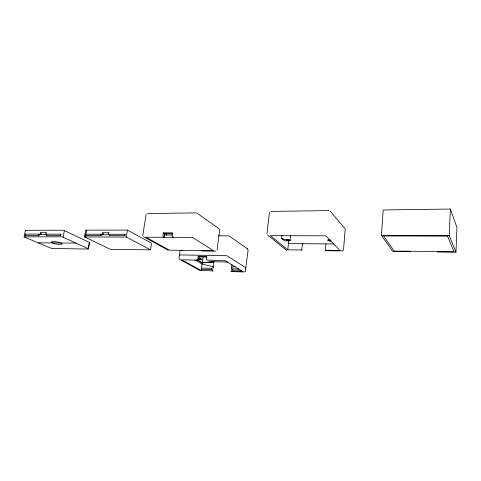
<?xml version="1.0" encoding="UTF-8"?>
<svg xmlns="http://www.w3.org/2000/svg" width="481" height="481" viewBox="0 0 481 481"><rect width="100%" height="100%" fill="white"/><g stroke="black" fill="none" stroke-linecap="round" stroke-linejoin="round"><path stroke-width="0.72" d="M89.25 242.755L89.634 242.568L64.382 230.591A1.425 0.313 10.4 0 0 62.596 230.195L25.403 230.321L25.691 230.639M266.967 233.778L269.432 212.325M437.169 251.563L437.385 251.996L455.964 252.218L456.95 227.507L450.372 209.043L383.189 209.956L381.439 235.456L392.881 251.467L410.479 251.677L410.215 251.25M455.964 252.218L449.236 235.6L450.372 209.043M330.225 211.135L345.196 228.89L343.542 249.741L343.007 250.571L342.087 250.92L325.793 250.715L325.282 250.264L325.853 243.879M302.182 250.246L301.767 249.988L302.387 243.705L302.874 244.083M290.235 240.368L290.758 235.293M301.767 249.988L287.782 249.825L288.732 240.662M283.147 239.622L281.607 238.329L281.926 235.383M282.936 239.52L287.169 239.544A2.327 0.601 5.9 0 1 290.115 240.199A2.327 0.601 5.9 0 1 288.678 240.837L284.469 240.813L282.936 239.52L283.062 238.335L281.607 238.329M232.756 268.861L232.672 270.136L232.756 268.861L238.708 269.011M247.517 248.857L248.124 250.126L245.31 271.573L244.444 271.957L231.505 271.585L231.09 271.338L231.962 264.34M211.544 268.332L211.454 269.588L211.544 268.332L201.557 268.085L202.273 262.812L213.606 261.754L227.681 262.043M212.8 270.502L213.083 271.116L212.53 270.845L213.714 261.82L202.387 262.752L197.246 259.824M212.53 270.845L201.226 270.544L201.389 269.312L211.381 269.57M202.387 262.752L203.168 256.962M198.809 260.173L198.99 258.862A0.679 0.313 -88.9 0 1 198.779 258.032A0.679 0.313 -88.9 0 1 199.17 257.551L199.254 256.896L198.178 256.265L197.907 258.237A1.359 0.625 -88.9 0 0 198.328 259.902L198.809 260.173L181.59 259.836L201.226 270.544M180.068 250.721L179.004 258.075L179.413 259.229L200.276 270.611M166.035 234.993A1.1 0.553 90 0 1 165.891 234.95L166.101 233.55M163.324 232.84L162.999 234.999A1.497 0.764 -90 0 0 163.51 236.862L164.243 237.283L164.785 233.706L163.324 232.84L172.481 232.846L172.162 235.017A1.509 0.746 -90 0 0 172.661 236.892L173.382 237.319M150.517 249.843L151.539 243.254L127.429 230.098L85.69 230.158L84.464 236.911L110.402 249.332L150.517 249.843L126.281 237.061L84.464 236.911M124.916 235.66L125.144 234.271L109.704 234.247A0.715 0.415 89.9 0 0 109.187 234.728A0.715 0.415 89.9 0 0 109.47 235.624L124.916 235.66A0.728 0.409 89.9 0 1 124.639 234.758A0.728 0.409 89.9 0 1 125.144 234.271M126.281 237.061L127.429 230.098M108.417 234.752L108.766 232.732L102.82 232.726L102.465 234.74L108.417 234.752A1.052 0.613 89.8 0 0 108.58 234.794M101.13 235.6L101.371 234.229L86.46 234.205A0.703 0.433 89.8 0 0 85.919 234.68A0.703 0.433 89.8 0 0 86.213 235.558L101.13 235.6A0.715 0.421 89.9 0 1 100.848 234.71A0.715 0.421 89.9 0 1 101.371 234.229M25.367 230.363L24.152 236.953L51.683 248.485L88.257 249.032L89.406 242.406M88.378 248.761L89.508 242.46M85.39 236.911L86.616 230.158M88.276 248.707L63.125 237.223L64.382 230.591M60.678 235.492L60.931 234.169L46.897 234.145A0.685 0.457 89.7 0 0 46.332 234.602A0.685 0.457 89.7 0 0 46.639 235.456L60.678 235.492A0.691 0.451 89.8 0 1 60.378 234.632A0.691 0.451 89.8 0 1 60.931 234.169M45.713 234.626L46.092 232.702L40.681 232.696L40.302 234.62L45.713 234.626A1.004 0.673 89.6 0 0 45.887 234.668M46.639 235.456L46.771 234.776M39.057 235.437L39.316 234.133L25.74 234.109A0.673 0.469 89.6 0 0 25.162 234.56A0.673 0.469 89.6 0 0 25.481 235.401L39.057 235.437A0.679 0.463 89.7 0 1 38.745 234.59A0.679 0.463 89.7 0 1 39.316 234.133M25.481 235.401L25.74 234.109M217.051 250.138L219.685 230.098L219.474 229.166M146.122 214.34L142.737 235.63M24.05 236.844L61.147 236.826A1.425 0.301 10.2 0 1 63.125 237.223M326.719 250.397L325.92 250.727M202.669 250.805L201.19 250.559M232.058 271.531L231.601 271.615M213.354 267.268L213.612 267.099L213.071 266.757L202.104 264.039L194.943 259.98M235.155 266.54L231.608 267.195L232.113 267.496M245.563 268.061L246.013 267.881L227.507 256.036A1.383 0.313 7.2 0 0 225.697 255.658L180.141 254.924L179.593 255.255M213.714 261.82L202.273 262.812L197.018 259.818M147.42 213.546L196.164 212.897M270.875 211.399L328.986 210.606M164.785 233.706L172.505 233.712M165.891 234.95L172.414 234.962M381.439 235.456L449.236 235.6M218.242 235.786L229.112 235.9L247.667 248.96M288.426 243.596L333.91 243.939M38.312 242.803L75.655 243.115M325.282 250.264L339.965 250.433L325.769 235.816L270.472 235.684L287.782 249.825M202.074 250.986L215.692 251.166M198.178 256.265L206.68 256.409L206.415 258.393A1.365 0.613 -88.9 0 0 206.83 260.065L225.144 260.69L242.875 271.651L231.09 271.338M199.254 256.896L207.034 257.028M198.527 259.554L200.932 259.602A1.942 0.421 7.7 0 0 201.804 259.139A1.942 0.421 7.7 0 0 199.224 258.616M232.6 270.118L241.534 270.346M286.796 250.246L286.327 250.102M201.389 269.312L201.557 268.085M143.428 236.64L168.308 250.354M181.253 250.306L182.052 250.727L181.998 250.415M213.606 261.754L214.237 261.935M286.225 250.048L267.556 234.926M196.976 213.125L219.174 228.818M164.46 235.852A0.746 0.379 -90 0 1 164.201 234.92A0.746 0.379 -90 0 1 164.676 234.421M330.688 241.077A2.405 0.631 4.9 0 1 327.735 240.398A2.405 0.631 4.9 0 1 329.395 239.748M330.952 240.722A1.281 0.337 4.9 0 1 328.812 240.41A1.281 0.337 4.9 0 1 330.363 240.109M40.681 232.702A0.998 0.673 89.6 0 1 41.138 233.94A0.998 0.673 89.6 0 1 40.302 234.614M46.092 232.702A1.004 0.673 89.6 0 1 46.386 232.978M166.588 233.646A1.1 0.553 90 0 1 166.179 234.962M102.82 232.732A1.046 0.619 89.8 0 1 103.235 234.037A1.046 0.619 89.8 0 1 102.465 234.74M108.766 232.732A1.052 0.613 89.8 0 1 108.91 232.846M199.11 258.91L201.106 259.253L199.11 258.91M447.564 236.111L383.525 235.955L394.204 251.064L454.034 251.755L447.564 236.111M192.358 237.386L145.996 237.217L169.372 250.156L213.612 250.721L192.358 237.386M287.115 240.356A1.239 0.325 5.9 0 0 289.135 240.368A1.239 0.325 5.9 0 0 287.524 239.845A1.239 0.325 5.9 0 0 287.115 240.356M53.427 243.284A5.483 1.112 10.2 0 0 62.067 244.011A5.483 1.112 10.2 0 0 54.63 241.552A5.483 1.112 10.2 0 0 53.427 243.284"/></g></svg>
